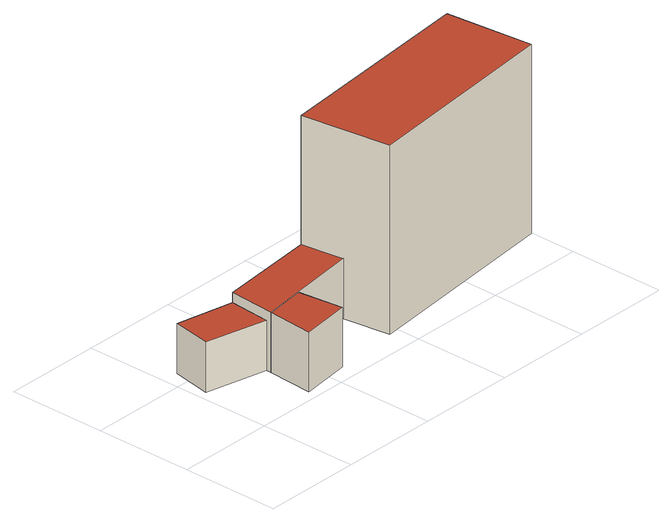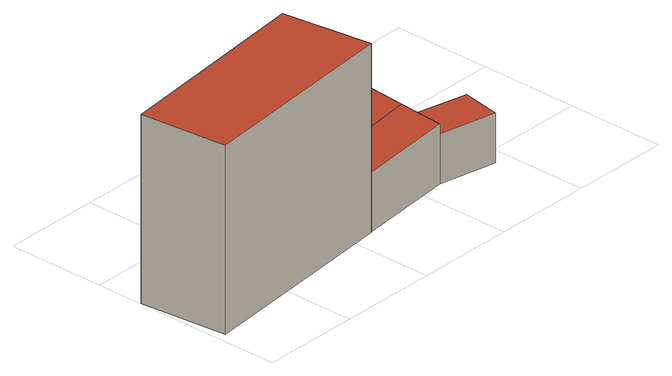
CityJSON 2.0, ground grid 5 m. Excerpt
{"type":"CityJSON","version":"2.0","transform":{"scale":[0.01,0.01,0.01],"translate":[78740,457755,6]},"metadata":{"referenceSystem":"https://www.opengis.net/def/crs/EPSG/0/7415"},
"CityObjects":{
"building1":{"type":"Building","children":["building1-1","building1-2","building1-3","building1-4"]},
"building1-1":{"type":"BuildingPart","attributes":{"roofType":"1000","RelativeEavesHeight":9.45,"RelativeRidgeHeight":9.45,"AbsoluteEavesHeight":15.8,"AbsoluteRidgeHeight":15.8},"parents":["building1"],"geometry":[{"type":"Solid","lod":"2","boundaries":[[[[0,1,2,3]],[[1,4,5,2]],[[4,6,7,5]],[[6,0,3,7]],[[6,4,1,0]],[[3,2,5,7]]]],"semantics":{"surfaces":[{"type":"WallSurface"},{"type":"RoofSurface","Direction":0,"Slope":90},{"type":"GroundSurface"}],"values":[[0,0,0,0,1,2]]}}]},
"building1-2":{"type":"BuildingPart","attributes":{"roofType":"1010","RelativeEavesHeight":2.5,"RelativeRidgeHeight":2.5,"AbsoluteEavesHeight":8.86,"AbsoluteRidgeHeight":8.86},"parents":["building1"],"geometry":[{"type":"Solid","lod":"2","boundaries":[[[[8,9,10,11]],[[9,12,13,10]],[[12,14,15,13]],[[14,8,11,15]],[[14,12,9,8]],[[11,10,13,15]]]],"semantics":{"surfaces":[{"type":"WallSurface"},{"type":"RoofSurface","Direction":156.83,"Slope":90},{"type":"GroundSurface"}],"values":[[0,0,0,0,1,2]]}}]},
"building1-3":{"type":"BuildingPart","attributes":{"roofType":"1010","RelativeEavesHeight":2.99,"RelativeRidgeHeight":2.99,"AbsoluteEavesHeight":9.36,"AbsoluteRidgeHeight":9.36},"parents":["building1"],"geometry":[{"type":"Solid","lod":"2","boundaries":[[[[16,17,18,19]],[[17,20,21,18]],[[20,22,23,21]],[[22,16,19,23]],[[22,20,17,16]],[[19,18,21,23]]]],"semantics":{"surfaces":[{"type":"WallSurface"},{"type":"RoofSurface","Direction":0,"Slope":90},{"type":"GroundSurface"}],"values":[[0,0,0,0,1,2]]}}]},
"building1-4":{"type":"BuildingPart","attributes":{"roofType":"1000","RelativeEavesHeight":2.98,"RelativeRidgeHeight":2.98,"AbsoluteEavesHeight":9.36,"AbsoluteRidgeHeight":9.36},"parents":["building1"],"geometry":[{"type":"Solid","lod":"2","boundaries":[[[[24,25,26,27]],[[25,28,29,26]],[[28,17,18,29]],[[17,24,27,18]],[[17,28,25,24]],[[27,26,29,18]]]],"semantics":{"surfaces":[{"type":"WallSurface"},{"type":"RoofSurface","Direction":0,"Slope":90},{"type":"GroundSurface"}],"values":[[0,0,0,0,1,2]]}}]}
},
"vertices":[
[2000,236,980],[948,115,980],[948,115,35],[2000,236,35],[885,573,980],[885,573,35],[1953,683,980],[1953,683,35],
[364,309,286],[50,379,286],[50,379,36],[364,309,36],[85,579,286],[85,579,36],[380,520,286],[380,520,36],
[915,355,336],[362,281,336],[362,281,38],[915,355,38],[380,520,336],[380,520,38],[885,573,336],[885,573,38],
[571,309,336],[601,80,336],[601,80,38],[571,309,38],[344,45,336],[344,45,38]
]}
